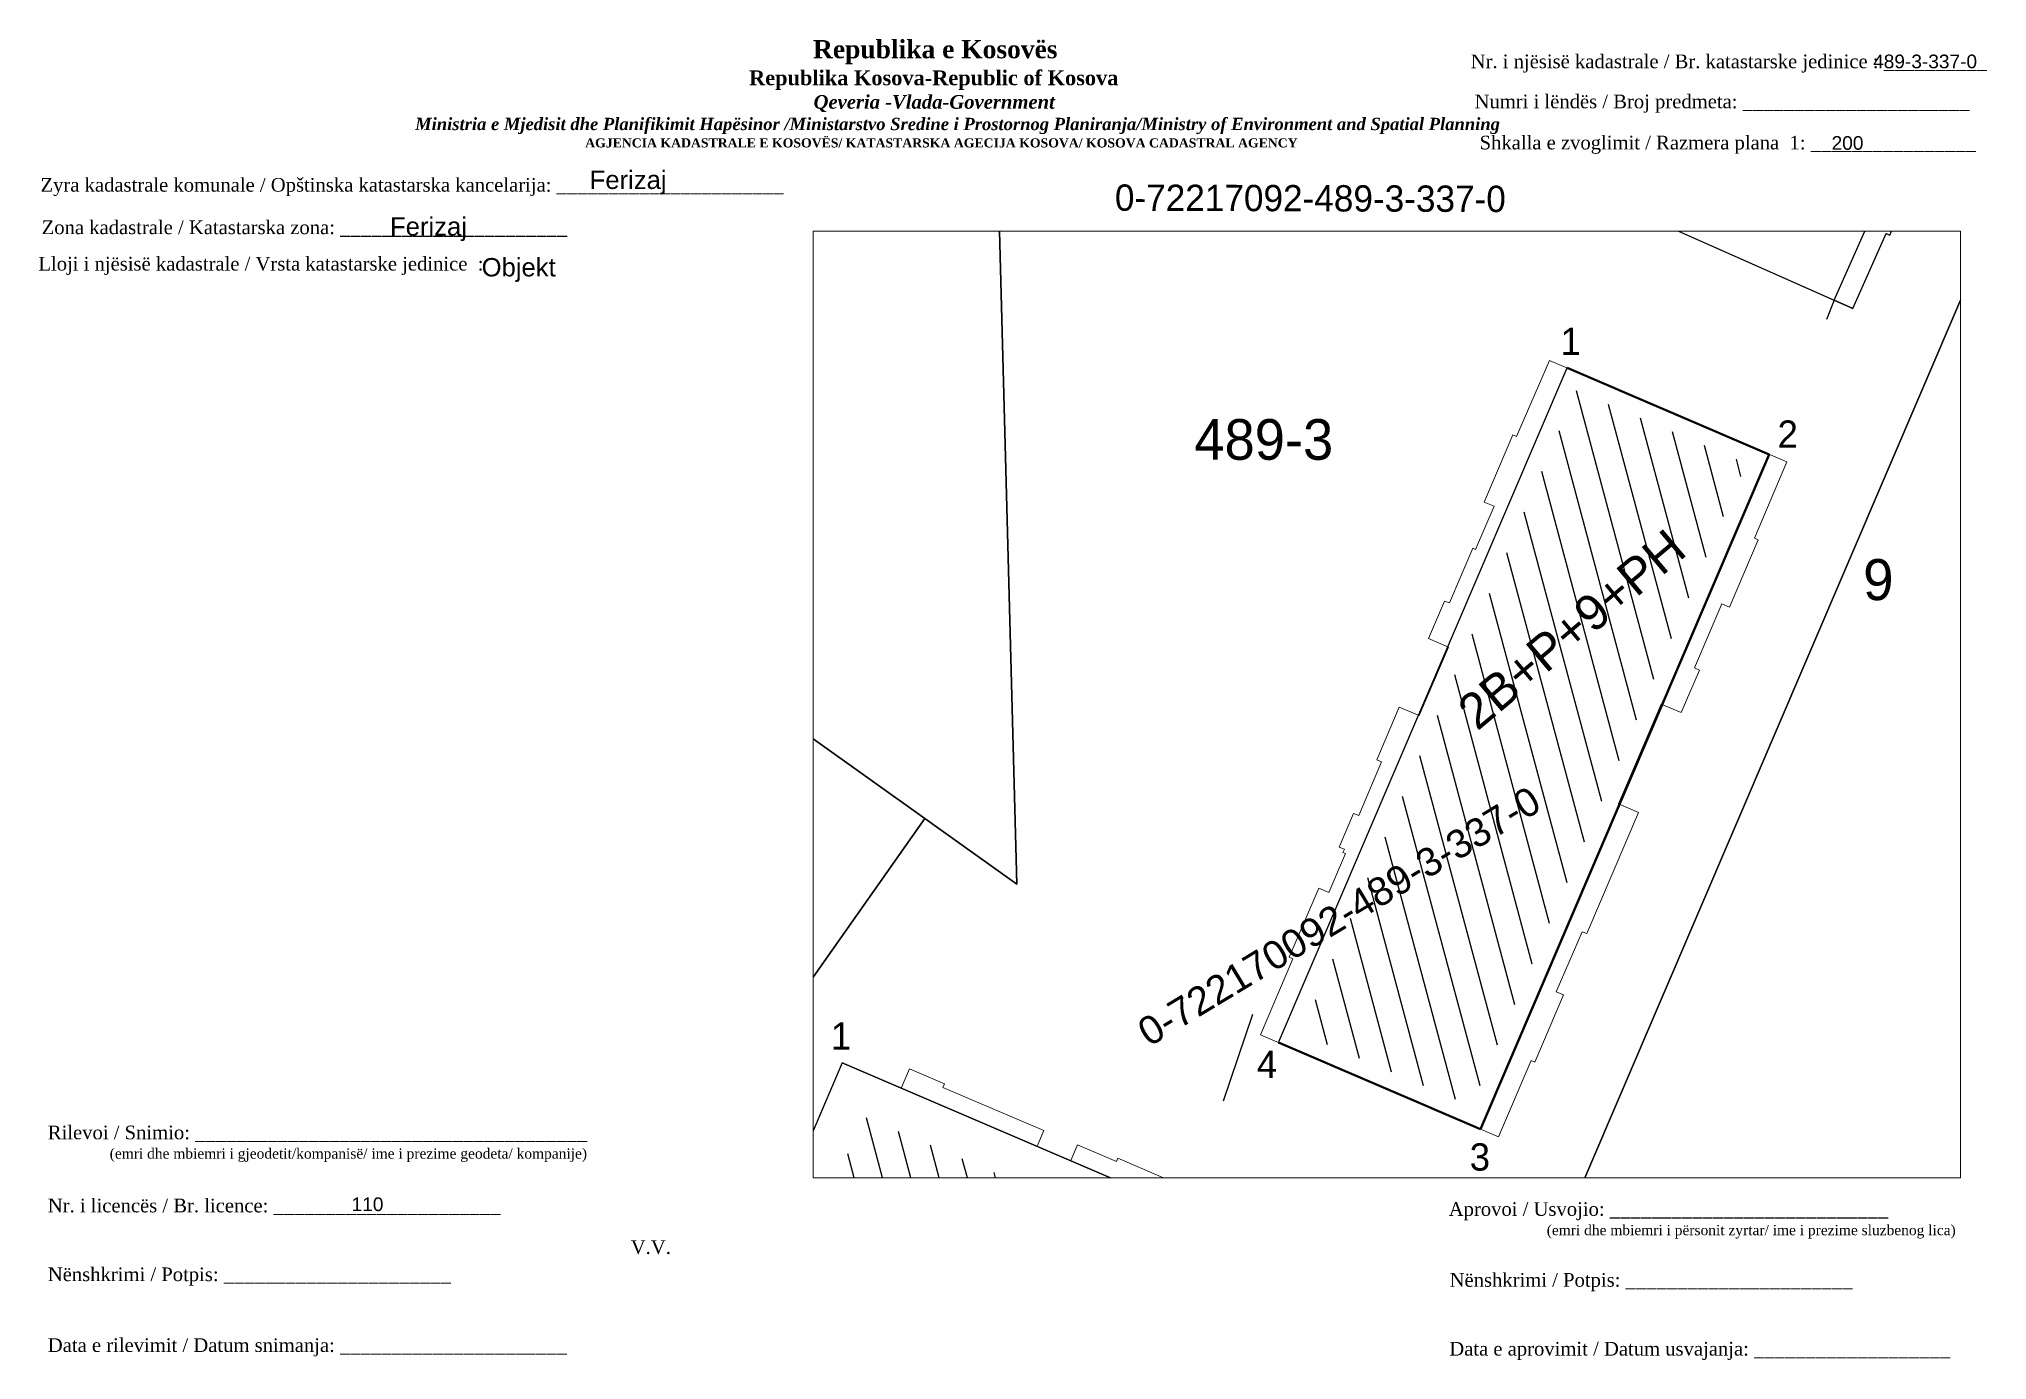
# Paper-space layout 'inqizimi gjeodezik' of a CAD drawing. Header units: feet, sheet in millimetres. Extents: x 2 to 288, y 2 to 196.
# The model-space entities are those that its viewports show. They can reach past a viewport. Long polylines and large blocks are cut down to what shows.
import ezdxf
from ezdxf.enums import TextEntityAlignment as Align

# ---------------------------------------------------------------- set-up
doc = ezdxf.new("R2010")
doc.units = ezdxf.units.FT
doc.header["$MEASUREMENT"] = 0
doc.layers.add('FERIZAJ_A10_PAR_PARCEL_TXT', color=7, linetype='Continuous')
doc.layers.add('FERIZAJ_PAR_PARCELGEOM_ILI', color=7, linetype='Continuous')
pattern_1 = [(105, (0, 0), (-1.9318516526, -0.5176380902), [])]

msp = doc.modelspace()

# ---------------------------------------------------------------- hatches: boundary and pattern name
h = msp.add_hatch()
h.set_pattern_fill('ANSI31', color=1, scale=16, angle=60, style=0)
h.set_pattern_definition(pattern_1)
h.paths.add_polyline_path([(7511869.95, 4693100.58), (7511890.09, 4693147.64), (7511877.63, 4693152.97), (7511857.49, 4693105.91)])
h = msp.add_hatch()
h.set_pattern_fill('ANSI31', color=0, scale=16, angle=60, style=0)
h.set_pattern_definition(pattern_1)
h.paths.add_polyline_path([(7511821.14, 4693089.73), (7511860.95, 4693072.7), (7511865.27, 4693082.78), (7511825.46, 4693099.82)])

# ---------------------------------------------------------------- linework, layer by layer
at = {"ltscale": 10}
for p, q in [((7511896.51, 4693159.59), (7511918.25, 4693208.57)), ((7511881.93, 4693166.06), (7511896.51, 4693159.59))]:
    msp.add_line(p, q, dxfattribs=at)
at = {"color": 253, "lineweight": 9}
for p, q in [((7511902.75, 4693169.24), (7511900.58, 4693164.35)), ((7511880.56, 4693166.67), (7511889.22, 4693162.83)), ((7511900.31, 4693164.47), (7511897.87, 4693158.98)), ((7511900.58, 4693164.35), (7511900.31, 4693164.47)), ((7511897.87, 4693158.98), (7511889.22, 4693162.83))]:
    msp.add_line(p, q, dxfattribs=at)
for p, q in [((7511881.93, 4693166.06), (7511881.37, 4693164.63)), ((7511896.51, 4693159.59), (7511895.95, 4693158.19)), ((7511897.87, 4693158.98), (7511896.51, 4693159.59)), ((7511853.92, 4693107.29), (7511851.78, 4693100.95))]:
    msp.add_line(p, q)
at = {"color": 1}
for p, q in [((7511855.82, 4693105.24), (7511876.96, 4693154.64)), ((7511876.96, 4693154.64), (7511891.76, 4693148.31))]:
    msp.add_line(p, q, dxfattribs=at)
at = {"color": 1, "lineweight": 40, "ltscale": 10}
for p, q in [((7511891.76, 4693148.31), (7511876.96, 4693154.64)), ((7511870.61, 4693098.91), (7511891.76, 4693148.31)), ((7511855.82, 4693105.24), (7511870.61, 4693098.91))]:
    msp.add_line(p, q, dxfattribs=at)
at = {"color": 0, "linetype": 'Continuous', "lineweight": 25}
for points in [[(7511862.36, 4693058.2), (7511917.25, 4693186.46), (7511927.85, 4693208.63), (7511880.63, 4693229.85), (7511870.7, 4693237.29), (7511843.41, 4693251.37), (7511808.3, 4693273.71), (7511805.91, 4693276.74), (7511803.31, 4693281.18), (7511795.79, 4693269.75), (7511799.15, 4693267.32), (7511828.57, 4693246.06), (7511837.82, 4693230.43), (7511839.45, 4693191.56), (7511835.36, 4693166.31), (7511836.67, 4693116.84), (7511829.93, 4693121.64), (7511816.95, 4693103.24), (7511804.15, 4693085.11), (7511862.36, 4693058.2)], [(7511839.45, 4693191.56), (7511837.82, 4693230.43), (7511828.57, 4693246.06), (7511799.15, 4693267.32), (7511795.79, 4693269.75), (7511792.84, 4693265.27), (7511765.66, 4693222.07), (7511739.48, 4693188.23), (7511722, 4693165.18), (7511779.85, 4693125.96), (7511797.34, 4693144.86), (7511829.93, 4693121.64), (7511836.67, 4693116.84), (7511835.36, 4693166.31), (7511839.45, 4693191.56)]]:
    msp.add_lwpolyline(points, close=True, dxfattribs=at)
for points in [[(7511880.56, 4693166.67), (7511897.87, 4693158.98), (7511900.31, 4693164.47), (7511900.58, 4693164.35), (7511902.75, 4693169.24)], [(7511823.88, 4693103.76), (7511869.21, 4693084.36), (7511862.53, 4693068.76), (7511817.21, 4693088.16)]]:
    msp.add_lwpolyline(points)
at = {"color": 1, "ltscale": 10}
msp.add_lwpolyline([(7511896.51, 4693159.59), (7511918.25, 4693208.57), (7511903.68, 4693215.05), (7511881.93, 4693166.06)], close=True, dxfattribs=at)
at = {"color": 253, "lineweight": 9}
msp.add_lwpolyline([(7511854.51, 4693105.8), (7511871.94, 4693098.35), (7511874.32, 4693103.93), (7511874.59, 4693103.81), (7511876.7, 4693108.73), (7511876.17, 4693108.95), (7511878.06, 4693113.36), (7511878.4, 4693113.22), (7511882.19, 4693122.09), (7511880.72, 4693122.72), (7511883.85, 4693130.03), (7511885.32, 4693129.4), (7511886.66, 4693132.52), (7511886.29, 4693132.68), (7511888.3, 4693137.37), (7511888.85, 4693137.13), (7511890.95, 4693142.05), (7511890.68, 4693142.17), (7511893.05, 4693147.76), (7511875.68, 4693155.19), (7511873.26, 4693149.62), (7511872.98, 4693149.74), (7511870.88, 4693144.82), (7511871.61, 4693144.51), (7511870.25, 4693141.34), (7511870.05, 4693141.43), (7511868.34, 4693137.43), (7511867.99, 4693137.57), (7511866.81, 4693134.82), (7511868.28, 4693134.19), (7511866.14, 4693129.18), (7511864.67, 4693129.81), (7511863.02, 4693125.94), (7511863.38, 4693125.79), (7511861.7, 4693121.86), (7511861.33, 4693122.02), (7511860.28, 4693119.56), (7511860.65, 4693119.4), (7511860.55, 4693119.17), (7511860.74, 4693119.09), (7511859.52, 4693116.24), (7511858.78, 4693116.56), (7511856.62, 4693111.5), (7511856.89, 4693111.38), (7511854.51, 4693105.8)], dxfattribs=at)
at = {"color": 253, "lineweight": 9, "transparency": 33554674}
msp.add_lwpolyline([(7511819.57, 4693093.69), (7511822.23, 4693099.9), (7511822.23, 4693099.9), (7511823.88, 4693103.76), (7511828.19, 4693101.91), (7511828.8, 4693103.32), (7511831.37, 4693102.22), (7511831.26, 4693101.96), (7511838.65, 4693098.8), (7511838.16, 4693097.66), (7511840.62, 4693096.6), (7511841.11, 4693097.75), (7511843.96, 4693096.53), (7511844.07, 4693096.78), (7511850.23, 4693094.15)], dxfattribs=at)
at = {"color": 0, "transparency": 33554674}
msp.add_lwpolyline([(7511869.21, 4693084.36), (7511823.88, 4693103.76), (7511817.21, 4693088.16), (7511862.53, 4693068.76)], close=True, dxfattribs=at)
at = {"layer": 'FERIZAJ_PAR_PARCELGEOM_ILI', "color": 7, "linetype": 'Continuous'}
for points in [[(7511902.56, 4693044.47), (7511995.16, 4693245.75), (7511993.34, 4693246.45), (7511988.28, 4693244.57), (7511981.03, 4693247.95), (7511952.94, 4693261.06), (7511927.85, 4693208.63), (7511917.25, 4693186.46), (7511862.36, 4693058.2), (7511902.56, 4693044.47)], [(7511829.93, 4693121.64), (7511797.34, 4693144.86), (7511779.85, 4693125.96), (7511816.95, 4693103.24), (7511829.93, 4693121.64)]]:
    msp.add_lwpolyline(points, close=True, dxfattribs=at)

# ---------------------------------------------------------------- texts
at = {"color": 0, "linetype": 'Continuous', "lineweight": 25}
for s, p in [('1', (7511876.48, 4693155.58)), ('2', (7511892.37, 4693148.79)), ('4', (7511854.24, 4693102.65)), ('3', (7511869.83, 4693095.87))]:
    msp.add_text(s, height=2, dxfattribs=at).set_placement(p)
at = {"color": 0}
msp.add_text('9', height=3, dxfattribs=at).set_placement((7511898.63, 4693137.64))
msp.add_text('1', height=2).set_placement((7511823.05, 4693104.72))
at = {"attachment_point": 1}
for s, insert, char_height, width, rotation in [('{\\fArial|b0|i0|c0|p34;2B+P+9+PH}', (7511868.71, 4693129.99), 2.5924, 216.5434, 40.0481), ('{\\fArial|b0|i0|c0|p34;0-722170092-489-3-337-0}', (7511845.29, 4693106.67), 2.0682, 172.76, 31.1485)]:
    msp.add_mtext(s, dxfattribs=dict(at, insert=insert, char_height=char_height, width=width, rotation=rotation))
at = {"layer": 'FERIZAJ_A10_PAR_PARCEL_TXT', "color": 0}
msp.add_text('489-3', height=2.975, dxfattribs=at).set_placement((7511854.75, 4693149.4), align=Align.MIDDLE_CENTER)

psp = doc.layouts.new('inqizimi gjeodezik')

# ---------------------------------------------------------------- texts
at = {"attachment_point": 1}
for s, insert, char_height, width in [('\\pi77.297;{\\fBook Antiqua|b1|i0|c0|p18;\\H1.333x;Republika e Kosovës\\fTimes New Roman|b1|i0|c0|p18;\\P\\pi67.927;\\fBook Antiqua|b1|i0|c0|p18;\\H0.8125x;Republika Kosova-Republic of Kosova\\fTimes New Roman|b1|i0|c0|p18;\\P\\pi77.378;\\fBook Antiqua|b1|i1|c0|p18;\\H0.9233x;Qeveria -Vlada-Government \\P\\pi13.032,l6,t23.033;\\fTimes New Roman|b1|i1|c0|p18;\\H0.9x;Ministria e Mjedisit dhe Planifikimit Hapësinor /Ministarstvo Sredine i Prostornog Planiranja/Ministry of Environment and Spatial Planning\\P\\pi43.931,l0,tz;\\fBook Antiqua|b1|i0|c0|p18;\\H0.7406x;AGJENCIA KADASTRALE E KOSOVËS/ KATASTARSKA AGECIJA KOSOVA/ KOSOVA CADASTRAL AGENCY}', (38.54, 195.74), 2, 191.8237), ('{\\fTimes New Roman|b0|i0|c0|p18;Nr. i njësisë kadastrale / Br. katastarske jedinice : __________}', (212.14, 193.62), 2, 98.5379), ('{\\fArial|b0|i0|c0|p34;489-3-337-0}', (271.07, 193.61), 2, 29.4868), ('{\\fTimes New Roman|b0|i0|c0|p18; Numri i lëndës / Broj predmeta: ______________________}', (211.95, 187.75), 2, 83.344), ('{\\fTimes New Roman|b0|i0|c0|p18; Shkalla e zvoglimit / Razmera plana  1: ________________}', (212.69, 181.73), 2, 98.5379), ('{\\fArial|b0|i0|c0|p34;200}', (264.99, 181.67), 2, 29.4868), ('{\\fTimes New Roman|b0|i0|c0|p18; Zyra kadastrale komunale / Opštinska katastarska kancelarija: ______________________}', (1.96, 175.54), 2, 114.6874), ('{\\fArial|b0|i0|c0|p34;Ferizaj}', (83.13, 176.62), 2.6863, 39.6044), ('{\\fTimes New Roman|b0|i0|c0|p18; Zona kadastrale / Katastarska zona: ______________________}', (2.13, 169.32), 2, 83.344), ('{\\fArial|b0|i0|c0|p34;Ferizaj}', (53.9, 169.79), 2.6863, 39.6044), ('{\\fTimes New Roman|b0|i0|c0|p18; Lloji i njësisë kadastrale / Vrsta katastarske jedinice  : }', (1.65, 163.99), 2, 83.344), ('{\\fArial|b0|i0|c0|p34;Objekt}', (67.31, 163.82), 2.6863, 39.6044), ('{\\fTimes New Roman|b0|i0|c0|p18; Rilevoi / Snimio: ______________________________________\\P             \\H0.75x;(emri dhe mbiemri i gjeodetit/kompanisë/ ime i prezime geodeta/ kompanije)}', (3.03, 36.79), 2, 87.3883), ('{\\fTimes New Roman|b0|i0|c0|p18; Nr. i licencës / Br. licence: ______________________\\P                                }', (3.03, 26.09), 2, 83.344), ('{\\fArial|b0|i0|c0|p34;110}', (48.26, 26.28), 2.0032, 371.0481), ('{\\fTimes New Roman|b0|i0|c0|p18; Aprovoi / Usvojio: ___________________________\\P                    \\H0.75x;(emri dhe mbiemri i përsonit zyrtar/ ime i prezime sluzbenog lica)}', (208.17, 25.58), 2, 83.344), ('{\\fTimes New Roman|b0|i0|c0|p18;V.V.                                 }', (89.15, 20), 2, 9.4297), ('{\\fTimes New Roman|b0|i0|c0|p18; Nënshkrimi / Potpis: ______________________\\P                                 }', (3.03, 16.02), 2, 83.344), ('{\\fTimes New Roman|b0|i0|c0|p18; Nënshkrimi / Potpis: ______________________\\P                                 }', (208.3, 15.2), 2, 83.344), ('{\\fTimes New Roman|b0|i0|c0|p18; Data e rilevimit / Datum snimanja: ______________________\\P                                 }', (3.03, 5.65), 2, 83.344), ('{\\fTimes New Roman|b0|i0|c0|p18; Data e aprovimit / Datum usvajanja: ___________________\\P                                 }', (208.25, 5.12), 2, 83.344)]:
    psp.add_mtext(s, dxfattribs=dict(at, insert=insert, char_height=char_height, width=width))
at = {"insert": (160.05, 174.6), "char_height": 3.8498, "width": 114.1591, "attachment_point": 1, "rotation": 359.8086}
psp.add_mtext('0-72217092-489-3-337-0', dxfattribs=at)

# ---------------------------------------------------------------- viewports
at = {"layer": '0'}
psp.add_viewport(center=(199.84, 98.46), size=(168.01, 138.5893), view_center_point=(7511863.75, 4693130), view_height=69.2946, dxfattribs=at)

doc.saveas('drawing.dxf')
